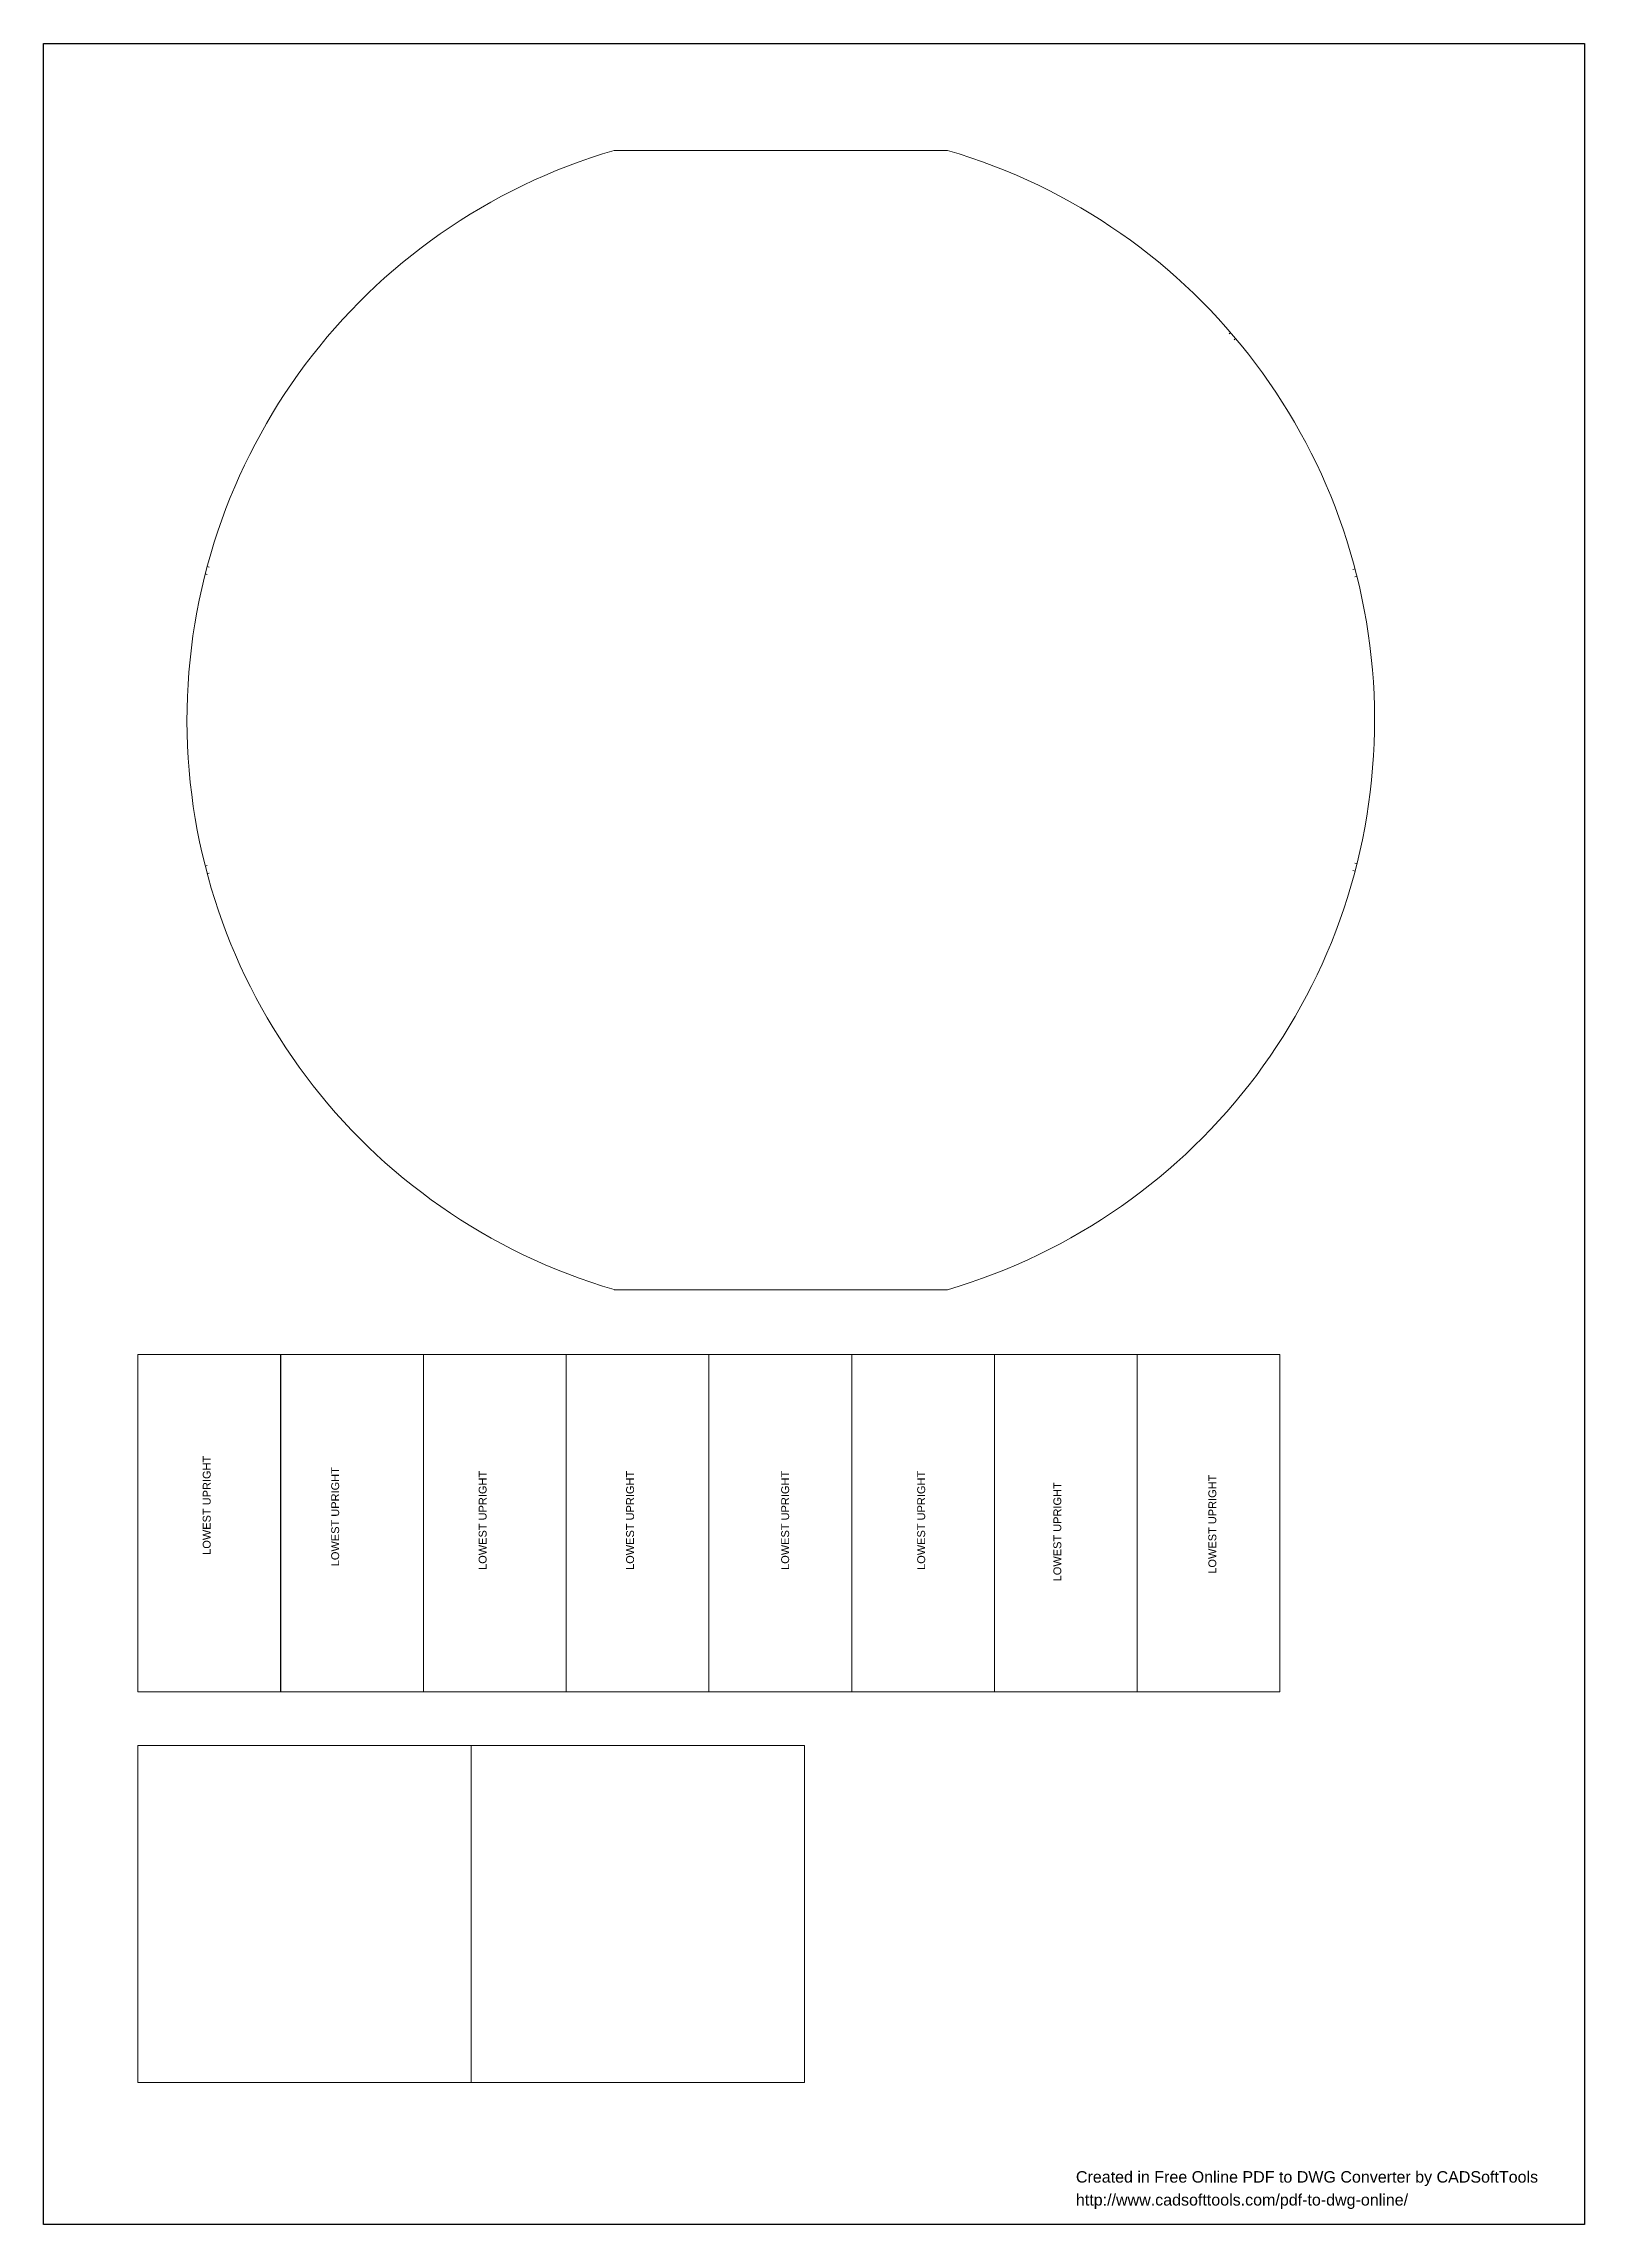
# Model space of a CAD drawing. Header units: millimetres. Extents: x 0 to 594, y 0 to 841.
import ezdxf

# ---------------------------------------------------------------- set-up
doc = ezdxf.new("R2010")
doc.units = ezdxf.units.MM
doc.header["$MEASUREMENT"] = 0
doc.layers.get('0').update_dxf_attribs({"linetype": 'CONTINUOUS'})
doc.layers.add('12D7728', color=7, linetype='CONTINUOUS')
doc.styles.add('12D77B8', font='arial.ttf')
doc.styles.add('Arial0', font='arial.ttf', dxfattribs={"height": 7.794})
picture_1 = doc.add_image_def('image1.bmp', size_in_pixel=(1446, 2048))

# ---------------------------------------------------------------- blocks, each defined once
blk = doc.blocks.new('MF23A8090')
at = {"color": 7}
image = blk.add_image(picture_1, insert=(0, 0), size_in_units=(593.85, 841.02), dxfattribs=at)
image.dxf.flags = 11
blk = doc.blocks.new('12A4460')
at = {"layer": '12D7728', "color": 1, "style": '12D77B8'}
for s, p in [('Created in Free Online PDF to DWG Converter by CADSoftTools', (0, 0)), ('http://www.cadsofttools.com/pdf-to-dwg-online/', (0, -2))]:
    blk.add_text(s, height=1, dxfattribs=at).set_placement(p)

msp = doc.modelspace()

# ---------------------------------------------------------------- linework, layer by layer
at = {"color": 7, "linetype": 'Continuous', "lineweight": 9}
for p, q in [((348.36, 799.84), (219.91, 799.84)), ((456.9, 729.04), (457.53, 729.57)), ((458.82, 726.76), (459.48, 727.29)), ((63.84, 639.17), (63.05, 639.4)), ((63.08, 636.29), (62.29, 636.49)), ((504.66, 638.24), (505.46, 638.47)), ((505.39, 635.33), (506.19, 635.53)), ((63.08, 524.05), (62.29, 523.82)), ((504.66, 522.1), (505.49, 521.87)), ((505.39, 524.98), (506.19, 524.78)), ((63.84, 521.14), (63.05, 520.91)), ((219.91, 360.47), (348.36, 360.47)), ((91.33, 335.46), (36.32, 335.46)), ((36.32, 335.46), (36.32, 205.43)), ((91.33, 205.43), (91.33, 335.46)), ((146.38, 335.46), (91.37, 335.46)), ((91.37, 335.46), (91.37, 205.43)), ((146.38, 205.43), (146.38, 335.46)), ((201.42, 335.46), (146.41, 335.46)), ((146.41, 335.46), (146.41, 205.43)), ((256.4, 335.46), (201.39, 335.46)), ((201.39, 335.46), (201.39, 205.43)), ((201.42, 205.43), (201.42, 335.46)), ((256.4, 205.43), (256.4, 335.46)), ((311.45, 335.46), (256.4, 335.46)), ((256.4, 335.46), (256.4, 205.43)), ((311.45, 205.43), (311.45, 335.46)), ((366.46, 335.46), (311.45, 335.46)), ((311.45, 335.46), (311.45, 205.43)), ((366.46, 205.43), (366.46, 335.46)), ((421.5, 335.46), (366.49, 335.46)), ((366.49, 335.46), (366.49, 205.43)), ((421.5, 205.43), (421.5, 335.46)), ((476.51, 335.46), (421.54, 335.46)), ((421.54, 335.46), (421.54, 205.43)), ((476.51, 205.43), (476.51, 335.46)), ((36.32, 205.43), (91.33, 205.43)), ((91.37, 205.43), (146.38, 205.43)), ((146.41, 205.43), (201.42, 205.43)), ((201.39, 205.43), (256.4, 205.43)), ((256.4, 205.43), (311.45, 205.43)), ((311.45, 205.43), (366.46, 205.43)), ((366.49, 205.43), (421.5, 205.43)), ((421.54, 205.43), (476.51, 205.43)), ((164.8, 184.72), (36.35, 184.72)), ((36.35, 184.72), (36.35, 54.68)), ((164.8, 54.68), (164.8, 184.72)), ((293.25, 184.72), (164.8, 184.72)), ((164.8, 184.72), (164.8, 54.68)), ((293.25, 54.68), (293.25, 184.72)), ((36.35, 54.68), (164.8, 54.68)), ((164.8, 54.68), (293.25, 54.68))]:
    msp.add_line(p, q, dxfattribs=at)
for points in [[(219.91, 799.84), (122.06, 771.16), (55.14, 681.64), (55.24, 579.66), (55.24, 579.66), (55.57, 478.07), (122.43, 389.08), (219.91, 360.5)], [(348.36, 360.47), (446.21, 389.22), (513.13, 478.7), (513, 580.68), (513, 580.68), (512.7, 682.24), (445.82, 771.29), (348.36, 799.84)]]:
    msp.add_open_spline(points, degree=3, knots=[0, 0, 0, 0, 0.125, 0.125, 0.125, 0.125001, 1, 1, 1, 1], dxfattribs=at)

# ---------------------------------------------------------------- block references
at = {"color": 7, "true_color": 0xffffff}
msp.add_blockref('MF23A8090', (0, 0), dxfattribs=at)
at = {"layer": '12D7728', "xscale": 4.421230261676704, "yscale": 4.421230261676704, "zscale": 4.421230261676704}
msp.add_blockref('12A4460', (397.88, 16.11), dxfattribs=at)

# ---------------------------------------------------------------- texts
at = {"color": 7, "style": 'Arial0'}
for height, p in [(3.0382, (64.37, 258.22)), (3.0379, (113.89, 253.82)), (3.0379, (170.72, 252.4)), (3.0379, (227.56, 252.4)), (3.0382, (287.33, 252.4)), (3.0379, (339.76, 252.4)), (3.0382, (392.23, 248)), (3.0379, (451.97, 250.94))]:
    msp.add_text('LOWEST UPRIGHT', height=height, rotation=90, dxfattribs=at).set_placement(p)

doc.saveas('drawing.dxf')
